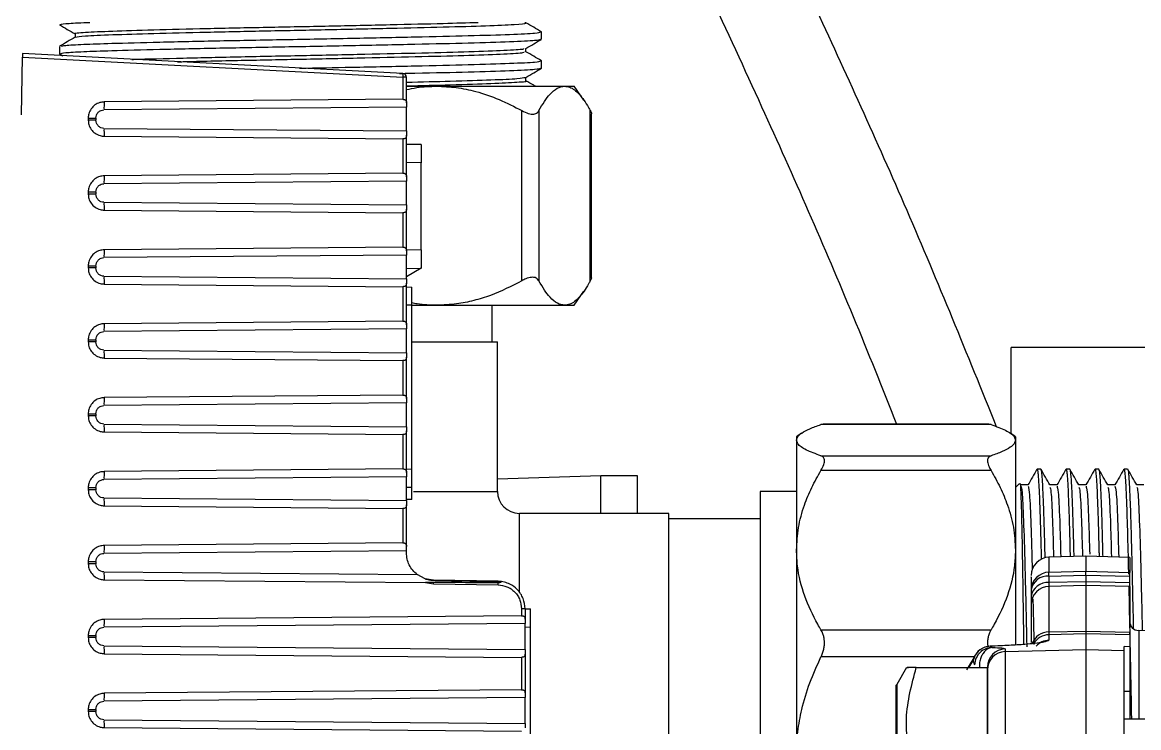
# Model space of a CAD drawing. Extents: x 75 to 2075, y 25 to 1460.
# Drawn here: x 1087.7 to 1164.2, y 730.6 to 778.9 of the extents above; entities that cross this region are included whole.
import ezdxf

# ---------------------------------------------------------------- set-up
doc = ezdxf.new("R2010")
doc.units = 0
doc.header["$LTSCALE"] = 5
doc.linetypes.add('SLD-KATı', pattern=[0])
doc.layers.get('0').update_dxf_attribs({"linetype": 'CONTINUOUS'})

msp = doc.modelspace()

# ---------------------------------------------------------------- linework, layer by layer
at = {"color": 7, "linetype": 'SLD-KATı'}
for p, q in [((1091.322, 778.096), (1091.322, 777.854)), ((1123.299, 777.725), (1123.299, 778.221)), ((1090.248, 777.229), (1090.248, 776.733)), ((1087.659, 772.534), (1087.728, 776.484)), ((1087.732, 776.734), (1087.728, 776.484)), ((1087.728, 776.484), (1113.797, 775.118)), ((1113.797, 775.368), (1087.732, 776.734)), ((1090.257, 776.722), (1090.487, 776.589)), ((1122.225, 776.856), (1122.225, 777.099)), ((1123.299, 775.74), (1123.299, 776.236)), ((1113.797, 775.118), (1113.797, 773.607)), ((1114.034, 775.118), (1113.797, 775.118)), ((1114.034, 773.362), (1114.034, 775.118)), ((1122.225, 774.871), (1122.225, 775.115)), ((1114.034, 774.504), (1116.106, 774.504)), ((1116.106, 774.504), (1124.872, 774.504)), ((1124.872, 774.504), (1125.523, 774.504)), ((1126.198, 773.54), (1125.523, 774.504)), ((1113.797, 773.607), (1093.32, 773.429)), ((1114.034, 773.07), (1093.308, 772.889)), ((1114.034, 773.362), (1114.034, 773.07)), ((1114.034, 771.438), (1114.034, 773.07)), ((1121.944, 761.178), (1121.944, 772.831)), ((1123.113, 772.831), (1123.113, 761.178)), ((1126.631, 761.178), (1126.631, 772.831)), ((1092.228, 772.327), (1092.228, 772.181)), ((1092.228, 772.327), (1092.751, 772.327)), ((1092.751, 772.181), (1092.228, 772.181)), ((1092.751, 772.327), (1092.751, 772.181)), ((1126.718, 761.388), (1126.718, 772.618)), ((1093.308, 771.619), (1114.034, 771.438)), ((1114.034, 771.438), (1114.034, 771.147)), ((1114.034, 768.299), (1114.034, 771.147)), ((1093.32, 771.08), (1113.797, 770.901)), ((1113.797, 770.901), (1113.797, 768.545)), ((1115.033, 770.515), (1114.034, 770.523)), ((1115.033, 770.515), (1115.033, 769.264)), ((1115.033, 769.264), (1114.034, 769.273)), ((1115.033, 763.29), (1115.033, 769.264)), ((1113.797, 768.545), (1093.32, 768.366)), ((1114.034, 768.299), (1114.034, 768.008)), ((1114.034, 768.008), (1093.308, 767.827)), ((1114.034, 766.375), (1114.034, 768.008)), ((1092.228, 767.264), (1092.228, 767.119)), ((1092.228, 767.264), (1092.751, 767.264)), ((1092.751, 767.119), (1092.228, 767.119)), ((1092.751, 767.264), (1092.751, 767.119)), ((1093.308, 766.556), (1114.034, 766.375)), ((1093.32, 766.017), (1113.797, 765.838)), ((1113.797, 765.838), (1113.797, 763.482)), ((1114.034, 766.375), (1114.034, 766.084)), ((1114.034, 763.237), (1114.034, 766.084)), ((1113.797, 763.482), (1093.32, 763.304)), ((1114.034, 762.945), (1093.308, 762.764)), ((1115.033, 763.29), (1114.034, 763.281)), ((1114.034, 763.237), (1114.034, 762.945)), ((1114.034, 761.313), (1114.034, 762.945)), ((1115.033, 763.29), (1115.033, 762.04)), ((1092.228, 762.202), (1092.228, 762.056)), ((1092.228, 762.202), (1092.751, 762.202)), ((1092.751, 762.056), (1092.228, 762.056)), ((1092.751, 762.202), (1092.751, 762.056)), ((1114.034, 762.031), (1115.033, 762.04)), ((1115.033, 762.04), (1114.034, 761.462)), ((1093.308, 761.494), (1114.034, 761.313)), ((1114.034, 761.313), (1114.034, 761.022)), ((1093.32, 760.955), (1113.797, 760.776)), ((1113.797, 760.776), (1113.797, 758.42)), ((1114.034, 758.174), (1114.034, 761.022)), ((1114.034, 760.766), (1114.409, 760.753)), ((1125.523, 759.504), (1126.198, 760.469)), ((1114.409, 759.504), (1114.034, 759.517)), ((1114.409, 748.278), (1114.409, 759.504)), ((1114.437, 759.504), (1116.106, 759.504)), ((1116.106, 759.504), (1124.872, 759.504)), ((1119.898, 757.004), (1119.898, 759.504)), ((1124.872, 759.504), (1125.523, 759.504)), ((1113.797, 758.42), (1093.32, 758.241)), ((1114.034, 758.174), (1114.034, 757.883)), ((1114.034, 757.883), (1093.308, 757.702)), ((1114.034, 756.25), (1114.034, 757.883)), ((1092.228, 757.139), (1092.228, 756.994)), ((1092.228, 757.139), (1092.751, 757.139)), ((1092.751, 756.994), (1092.228, 756.994)), ((1092.751, 757.139), (1092.751, 756.994)), ((1114.409, 757.004), (1120.273, 757.004)), ((1120.273, 746.754), (1120.273, 757.004)), ((1166.361, 756.604), (1155.471, 756.604)), ((1155.471, 750.71), (1155.471, 756.604)), ((1093.308, 756.431), (1114.034, 756.25)), ((1093.32, 755.892), (1113.797, 755.713)), ((1114.034, 756.25), (1114.034, 755.959)), ((1114.034, 753.112), (1114.034, 755.959)), ((1113.797, 755.713), (1113.797, 753.357)), ((1114.034, 752.82), (1093.308, 752.639)), ((1113.797, 753.357), (1093.32, 753.179)), ((1114.034, 753.112), (1114.034, 752.82)), ((1114.034, 751.188), (1114.034, 752.82)), ((1092.228, 752.077), (1092.228, 751.931)), ((1092.228, 752.077), (1092.751, 752.077)), ((1092.751, 752.077), (1092.751, 751.931)), ((1092.751, 751.931), (1092.228, 751.931)), ((1093.308, 751.369), (1114.034, 751.188)), ((1142.438, 751.336), (1142.579, 751.357)), ((1154.091, 751.336), (1142.438, 751.336)), ((1153.945, 751.368), (1142.579, 751.368)), ((1093.32, 750.83), (1113.797, 750.651)), ((1113.797, 750.651), (1113.797, 748.295)), ((1114.034, 751.188), (1114.034, 750.897)), ((1114.034, 748.049), (1114.034, 750.897)), ((1141.112, 750.747), (1140.765, 750.504)), ((1140.765, 750.504), (1140.765, 750.266)), ((1155.765, 750.504), (1155.417, 750.748)), ((1155.765, 750.504), (1155.765, 750.266)), ((1140.765, 750.266), (1140.765, 742.735)), ((1155.765, 750.266), (1155.765, 742.735)), ((1142.438, 749.195), (1154.091, 749.195)), ((1113.797, 748.295), (1093.32, 748.116)), ((1114.409, 748.278), (1114.034, 748.265)), ((1154.091, 748.191), (1142.438, 748.191)), ((1157.5, 748.28), (1157.252, 748.28)), ((1159.485, 748.28), (1159.236, 748.28)), ((1161.469, 748.28), (1161.22, 748.28)), ((1163.195, 748.264), (1163.199, 748.277)), ((1163.453, 748.28), (1163.205, 748.28)), ((1114.034, 747.758), (1093.308, 747.577)), ((1114.034, 748.049), (1114.034, 747.758)), ((1114.034, 746.125), (1114.034, 747.758)), ((1120.273, 747.607), (1127.346, 747.854)), ((1127.346, 747.854), (1129.846, 747.854)), ((1127.346, 745.254), (1127.346, 747.854)), ((1129.846, 747.854), (1129.846, 745.254)), ((1092.228, 747.014), (1092.228, 746.869)), ((1092.228, 747.014), (1092.751, 747.014)), ((1092.751, 746.869), (1092.228, 746.869)), ((1092.751, 747.014), (1092.751, 746.869)), ((1114.409, 747.029), (1114.034, 747.016)), ((1140.765, 746.754), (1138.273, 746.754)), ((1138.273, 746.754), (1138.273, 723.942)), ((1156.041, 747.297), (1155.765, 747.021)), ((1156.632, 747.206), (1156.136, 747.206)), ((1158.616, 747.206), (1158.125, 747.206)), ((1160.6, 747.206), (1160.109, 747.206)), ((1162.585, 747.206), (1162.094, 747.206)), ((1164.569, 747.206), (1164.078, 747.206)), ((1093.308, 746.306), (1114.034, 746.125)), ((1114.409, 746.204), (1114.034, 746.191)), ((1114.034, 746.125), (1114.034, 745.834)), ((1093.32, 745.767), (1113.797, 745.588)), ((1113.797, 745.588), (1113.797, 743.232)), ((1114.034, 742.987), (1114.034, 745.834)), ((1132.023, 745.254), (1121.773, 745.254)), ((1132.023, 731.754), (1132.023, 745.254)), ((1138.273, 744.879), (1132.023, 744.879)), ((1113.797, 743.232), (1093.32, 743.054)), ((1114.034, 742.695), (1093.308, 742.514)), ((1114.034, 742.553), (1114.034, 742.695)), ((1140.765, 742.735), (1140.765, 728.773)), ((1155.765, 742.735), (1155.765, 736.268)), ((1160.596, 742.317), (1158.063, 742.25)), ((1163.596, 742.238), (1160.596, 742.317)), ((1160.596, 742.317), (1160.596, 741.286)), ((1163.596, 742.238), (1163.596, 741.212)), ((1092.228, 741.952), (1092.228, 741.806)), ((1092.228, 741.952), (1092.751, 741.952)), ((1092.751, 741.806), (1092.228, 741.806)), ((1092.751, 741.952), (1092.751, 741.806)), ((1158.063, 741.224), (1160.596, 741.286)), ((1160.596, 741.286), (1163.596, 741.212)), ((1093.308, 741.244), (1114.779, 741.056)), ((1093.32, 740.705), (1115.328, 740.513)), ((1115.305, 740.778), (1114.779, 741.056)), ((1115.876, 740.678), (1115.305, 740.778)), ((1115.328, 740.513), (1115.885, 740.428)), ((1120.316, 740.601), (1115.876, 740.678)), ((1158.063, 740.953), (1160.596, 741.015)), ((1158.063, 740.953), (1158.063, 740.513)), ((1160.596, 740.574), (1158.063, 740.513)), ((1160.596, 741.015), (1160.596, 740.574)), ((1160.596, 741.015), (1163.596, 740.942)), ((1163.596, 740.502), (1160.596, 740.574)), ((1163.596, 740.502), (1163.596, 740.942)), ((1115.885, 740.428), (1120.325, 740.351)), ((1156.846, 739.996), (1156.846, 739.556)), ((1160.596, 740.312), (1158.063, 740.251)), ((1158.063, 740.251), (1158.063, 737.132)), ((1163.596, 740.239), (1160.596, 740.312)), ((1160.596, 740.312), (1160.596, 737.197)), ((1163.596, 740.239), (1163.596, 737.415)), ((1121.922, 738.241), (1093.32, 737.991)), ((1121.922, 738.726), (1121.922, 738.241)), ((1122.159, 738.726), (1121.922, 738.726)), ((1122.159, 738.726), (1122.159, 737.995)), ((1122.159, 738.726), (1122.534, 738.72)), ((1122.159, 737.704), (1093.308, 737.452)), ((1122.159, 737.995), (1122.159, 737.704)), ((1122.159, 735.93), (1122.159, 737.704)), ((1122.159, 737.476), (1122.534, 737.47)), ((1122.534, 709.14), (1122.534, 737.47)), ((1092.228, 736.889), (1092.228, 736.744)), ((1092.228, 736.889), (1092.751, 736.889)), ((1092.751, 736.744), (1092.228, 736.744)), ((1092.751, 736.889), (1092.751, 736.744)), ((1142.438, 737.28), (1154.091, 737.28)), ((1158.063, 737.132), (1160.596, 737.197)), ((1158.063, 737.132), (1158.063, 736.941)), ((1160.596, 737.006), (1158.063, 736.941)), ((1158.063, 736.941), (1158.063, 736.562)), ((1160.596, 737.197), (1163.596, 737.12)), ((1160.596, 737.006), (1160.596, 735.927)), ((1163.596, 736.928), (1160.596, 737.006)), ((1163.596, 736.928), (1163.596, 736.115)), ((1166.085, 737.203), (1164.21, 737.235)), ((1093.308, 736.181), (1122.159, 735.93)), ((1122.159, 735.93), (1122.159, 735.638)), ((1154.048, 736.154), (1154.18, 736.073)), ((1155.063, 735.97), (1155.063, 735.783)), ((1155.063, 735.783), (1160.596, 735.927)), ((1160.596, 735.927), (1160.596, 727.647)), ((1160.596, 735.927), (1163.221, 735.859)), ((1163.596, 736.115), (1163.221, 736.126)), ((1163.221, 735.859), (1163.221, 736.126)), ((1163.596, 736.115), (1163.596, 733.078)), ((1093.32, 735.642), (1121.922, 735.393)), ((1121.922, 735.393), (1121.922, 733.178)), ((1122.159, 735.638), (1122.159, 732.933)), ((1152.919, 735.362), (1152.408, 734.537)), ((1155.063, 735.783), (1155.063, 727.64)), ((1163.221, 727.644), (1163.221, 735.859)), ((1148.295, 734.694), (1147.63, 733.541)), ((1148.965, 734.694), (1153.846, 734.694)), ((1152.866, 735.146), (1152.965, 734.883)), ((1153.846, 727.194), (1153.846, 734.694)), ((1121.922, 733.178), (1093.32, 732.929)), ((1122.159, 732.933), (1122.159, 732.641)), ((1147.63, 733.541), (1147.596, 733.483)), ((1147.596, 733.416), (1147.596, 733.483)), ((1147.596, 727.194), (1147.596, 733.416)), ((1163.221, 733.07), (1163.596, 733.078)), ((1163.596, 733.078), (1163.596, 731.151)), ((1122.159, 732.641), (1093.308, 732.389)), ((1122.159, 730.867), (1122.159, 732.641)), ((1092.228, 731.827), (1092.228, 731.681)), ((1092.228, 731.827), (1092.751, 731.827)), ((1092.751, 731.681), (1092.228, 731.681)), ((1092.751, 731.827), (1092.751, 731.681)), ((1132.023, 723.724), (1132.023, 731.754)), ((1093.308, 731.119), (1122.159, 730.867)), ((1093.32, 730.58), (1121.922, 730.33)), ((1122.159, 730.867), (1122.159, 730.576)), ((1167.693, 731.151), (1163.221, 731.151))]:
    msp.add_line(p, q, dxfattribs=at)
at = {"color": 8, "linetype": 'SLD-KATı'}
for p, q in [((1114.509, 746.754), (1120.273, 746.754)), ((1121.773, 739.885), (1121.773, 745.254)), ((1158.063, 742.25), (1158.063, 741.224)), ((1164.21, 737.235), (1164.21, 731.151)), ((1152.941, 735.418), (1142.438, 735.418)), ((1152.572, 734.694), (1152.866, 735.146)), ((1147.63, 733.541), (1147.63, 727.194))]:
    msp.add_line(p, q, dxfattribs=at)
at = {"color": 7, "linetype": 'SLD-KATı'}
for centre, radius, start, end in [((1112.6, 775.243), 1.203, 354.04331, 5.95669), ((1113.784, 775.118), 0.25, 0, 87), ((1100.371, 773.009), 7.063, 176.59233, 180.96835), ((1100.371, 771.499), 7.063, 179.03165, 183.40767), ((1100.371, 767.946), 7.063, 176.59233, 180.96835), ((1100.371, 766.437), 7.063, 179.03165, 183.40767), ((1100.371, 762.884), 7.063, 176.59233, 180.96835), ((1100.371, 761.374), 7.063, 179.03165, 183.40767), ((1100.371, 757.821), 7.063, 176.59233, 180.96835), ((1100.371, 756.312), 7.063, 179.03165, 183.40767), ((1100.371, 752.759), 7.063, 176.59233, 180.96835), ((1100.371, 751.249), 7.063, 179.03165, 183.40767), ((1100.371, 747.696), 7.063, 176.59233, 180.96835), ((1121.773, 746.754), 1.5, 180, 270), ((1100.371, 746.187), 7.063, 179.03165, 183.40767), ((1100.371, 742.634), 7.063, 176.59233, 180.96835), ((1158.096, 741.001), 1.25, 91.5, 180), ((1100.371, 741.124), 7.063, 179.03165, 183.40767), ((1115.866, 740.669), 0.0133, 357.41269, 41.92502), ((1111.389, 740.508), 4.496, 358.98766, 0.12564), ((1120.259, 740.574), 0.0631, 356.19436, 24.93562), ((1158.084, 739.986), 1.238, 90.97864, 179.50495), ((1157.959, 739.834), 1.125, 84.67495, 171.6857), ((1157.959, 739.393), 1.125, 84.67495, 171.6857), ((1116.397, 740.426), 3.929, 358.91014, 1.11856), ((1158.08, 739.016), 1.234, 90.79411, 179.32545), ((1100.371, 737.571), 7.063, 176.59233, 180.96835), ((1164.221, 737.86), 0.625, 180, 269), ((1100.371, 736.062), 7.063, 179.03165, 183.40767), ((1154.081, 734.906), 1.25, 91.70266, 161.72862), ((1155.095, 734.721), 1.249, 91.45939, 179.96206), ((1155.095, 734.534), 1.249, 91.45939, 179.96206), ((1100.371, 732.509), 7.063, 176.59233, 180.96835), ((1147.846, 733.416), 0.25, 150, 180), ((1100.371, 730.999), 7.063, 179.03165, 183.40767)]:
    msp.add_arc(centre, radius, start, end, dxfattribs=at)
at = {"color": 8, "linetype": 'SLD-KATı'}
for centre, radius, start, end in [((1158.067, 735.89), 1.241, 90.15603, 160.12073), ((1158.096, 735.691), 1.25, 91.48065, 150.02274), ((1158.096, 735.311), 1.251, 91.48726, 137.3669)]:
    msp.add_arc(centre, radius, start, end, dxfattribs=at)
at = {"color": 7, "linetype": 'SLD-KATı'}
for points, knots in [([(1134.767, 780.926), (1135.975, 778.318), (1139.381, 770.969), (1143.719, 761.125), (1146.642, 753.826), (1147.626, 751.368)], [0, 0, 0, 0, 0.267237, 0.753172, 1, 1, 1, 1]), ([(1154.472, 751.185), (1152.467, 756.136), (1148.525, 765.871), (1144.123, 775.431), (1141.96, 780.129)], [0, 0, 0, 0, 0.5085988, 1, 1, 1, 1]), ([(1090.288, 778.707), (1090.338, 778.735), (1090.431, 778.786), (1091.479, 778.845), (1092.189, 778.874), (1092.326, 778.879)], [0, 0, 0, 0, 0.490349, 0.901711, 1, 1, 1, 1]), ([(1091.374, 778.097), (1091.357, 778.099), (1091.166, 778.131), (1091.93, 778.196), (1093.714, 778.285), (1096.619, 778.368), (1100.271, 778.46), (1104.436, 778.547), (1108.783, 778.632), (1112.953, 778.724), (1116.466, 778.804), (1118.179, 778.856), (1118.944, 778.879)], [0, 0, 0, 0, 0.011191, 0.124408, 0.23717, 0.348078, 0.461538, 0.573761, 0.685065, 0.798627, 0.910195, 1, 1, 1, 1]), ([(1091.344, 777.859), (1091.498, 777.888), (1091.811, 777.948), (1093.749, 778.037), (1096.61, 778.12), (1100.274, 778.212), (1104.437, 778.299), (1108.78, 778.384), (1112.964, 778.476), (1116.672, 778.562), (1119.634, 778.648), (1121.556, 778.74), (1122.289, 778.805), (1122.183, 778.843), (1122.157, 778.852)], [0, 0, 0, 0, 0.087298, 0.176223, 0.263686, 0.35316, 0.441661, 0.529435, 0.618991, 0.706974, 0.795245, 0.884771, 0.972352, 1, 1, 1, 1]), ([(1123.29, 778.231), (1123.111, 778.334), (1122.753, 778.541), (1122.395, 778.748), (1122.216, 778.852)], [0, 0, 0, 0, 0.500007, 1, 1, 1, 1]), ([(1090.257, 778.707), (1090.436, 778.603), (1090.794, 778.396), (1091.152, 778.189), (1091.331, 778.086)], [0, 0, 0, 0, 0.500007, 1, 1, 1, 1]), ([(1090.387, 777.239), (1090.433, 777.26), (1090.529, 777.304), (1091.812, 777.374), (1093.901, 777.448), (1097.037, 777.528), (1101.147, 777.62), (1105.697, 777.704), (1110.33, 777.792), (1114.682, 777.884), (1118.438, 777.967), (1121.267, 778.057), (1123.022, 778.143), (1123.167, 778.196), (1123.234, 778.221)], [0, 0, 0, 0, 0.064073, 0.135503, 0.205579, 0.294647, 0.385151, 0.473761, 0.563335, 0.653726, 0.742074, 0.832048, 0.922216, 1, 1, 1, 1]), ([(1091.331, 777.859), (1091.152, 777.756), (1090.794, 777.549), (1090.436, 777.342), (1090.256, 777.239)], [0, 0, 0, 0, 0.499993, 1, 1, 1, 1]), ([(1090.337, 776.733), (1090.385, 776.757), (1090.479, 776.805), (1091.807, 776.878), (1093.902, 776.951), (1097.037, 777.032), (1101.147, 777.124), (1105.697, 777.208), (1110.33, 777.296), (1114.682, 777.388), (1118.438, 777.471), (1121.267, 777.561), (1123.022, 777.647), (1123.167, 777.7), (1123.234, 777.725)], [0, 0, 0, 0, 0.07393, 0.144608, 0.213945, 0.302076, 0.391626, 0.479303, 0.567933, 0.657373, 0.744791, 0.833817, 0.923035, 1, 1, 1, 1]), ([(1122.216, 777.094), (1122.395, 777.197), (1122.753, 777.404), (1123.111, 777.611), (1123.29, 777.714)], [0, 0, 0, 0, 0.499993, 1, 1, 1, 1]), ([(1095.223, 776.341), (1095.287, 776.343), (1096.159, 776.374), (1098.708, 776.436), (1102.616, 776.528), (1106.945, 776.61), (1111.234, 776.701), (1115.18, 776.791), (1118.498, 776.874), (1120.85, 776.965), (1122.094, 777.038), (1122.076, 777.081), (1122.07, 777.094)], [0, 0, 0, 0, 0.0092372, 0.1263623, 0.2441369, 0.3593035, 0.4768782, 0.5942877, 0.7095071, 0.8273887, 0.9442916, 1, 1, 1, 1]), ([(1098.339, 776.178), (1098.472, 776.181), (1099.71, 776.215), (1102.677, 776.28), (1106.928, 776.362), (1111.238, 776.453), (1115.18, 776.543), (1118.496, 776.626), (1120.858, 776.717), (1122.132, 776.794), (1122.098, 776.84), (1122.086, 776.857)], [0, 0, 0, 0, 0.015784, 0.146292, 0.27391, 0.404196, 0.534299, 0.661976, 0.792602, 0.922144, 1, 1, 1, 1]), ([(1123.29, 776.246), (1123.111, 776.35), (1122.753, 776.557), (1122.395, 776.764), (1122.216, 776.867)], [0, 0, 0, 0, 0.500007, 1, 1, 1, 1]), ([(1106.702, 775.739), (1107.901, 775.762), (1110.651, 775.814), (1114.682, 775.899), (1118.438, 775.982), (1121.267, 776.072), (1123.022, 776.159), (1123.167, 776.212), (1123.234, 776.236)], [0, 0, 0, 0, 0.137899, 0.316357, 0.490782, 0.668416, 0.846433, 1, 1, 1, 1]), ([(1113.552, 775.38), (1113.909, 775.388), (1115.697, 775.425), (1118.414, 775.486), (1121.274, 775.576), (1123.02, 775.663), (1123.166, 775.716), (1123.234, 775.74)], [0, 0, 0, 0, 0.059946, 0.299791, 0.544049, 0.788835, 1, 1, 1, 1]), ([(1122.216, 775.109), (1122.395, 775.213), (1122.753, 775.42), (1123.111, 775.627), (1123.29, 775.73)], [0, 0, 0, 0, 0.499993, 1, 1, 1, 1]), ([(1114.034, 774.781), (1115.077, 774.805), (1117.359, 774.858), (1119.97, 774.942), (1121.801, 775.03), (1122.052, 775.084), (1122.17, 775.11)], [0, 0, 0, 0, 0.224591, 0.491317, 0.760225, 1, 1, 1, 1]), ([(1114.034, 774.533), (1115.074, 774.557), (1117.351, 774.61), (1120.012, 774.694), (1121.701, 774.786), (1122.407, 774.84), (1122.214, 774.871), (1122.209, 774.871)], [0, 0, 0, 0, 0.2179951, 0.476887, 0.7378975, 0.9930166, 1, 1, 1, 1]), ([(1114.034, 774.271), (1114.269, 774.323), (1114.953, 774.472), (1115.649, 774.491), (1116.106, 774.504)], [0, 0, 0, 0, 0.344837, 1, 1, 1, 1]), ([(1116.106, 774.504), (1116.553, 774.487), (1117.452, 774.451), (1118.889, 774.146), (1120.404, 773.632), (1121.428, 773.099), (1121.944, 772.831)], [0, 0, 0, 0, 0.220853, 0.444668, 0.720511, 1, 1, 1, 1]), ([(1122.871, 774.504), (1122.832, 774.527), (1122.616, 774.651), (1122.401, 774.776), (1122.225, 774.877)], [0, 0, 0, 0, 0.182881, 1, 1, 1, 1]), ([(1123.113, 772.831), (1123.236, 773.047), (1123.485, 773.483), (1123.903, 774.015), (1124.366, 774.421), (1124.702, 774.476), (1124.872, 774.504)], [0, 0, 0, 0, 0.223518, 0.448621, 0.721723, 1, 1, 1, 1]), ([(1124.872, 774.504), (1124.988, 774.49), (1125.325, 774.451), (1125.882, 774.009), (1126.345, 773.349), (1126.59, 772.904), (1126.631, 772.831)], [0, 0, 0, 0, 0.1911271, 0.5537053, 0.9267357, 1, 1, 1, 1]), ([(1093.32, 773.429), (1093.216, 773.419), (1092.991, 773.397), (1092.675, 773.231), (1092.412, 772.965), (1092.254, 772.645), (1092.236, 772.422), (1092.228, 772.327)], [0, 0, 0, 0, 0.182533, 0.392918, 0.610082, 0.833201, 1, 1, 1, 1]), ([(1113.797, 773.607), (1113.821, 773.606), (1113.87, 773.604), (1113.933, 773.585), (1113.983, 773.551), (1114.021, 773.494), (1114.033, 773.427), (1114.033, 773.376), (1114.034, 773.362)], [0, 0, 0, 0, 0.15387, 0.307658, 0.46359, 0.632453, 0.894813, 1, 1, 1, 1]), ([(1092.751, 772.327), (1092.758, 772.397), (1092.77, 772.506), (1092.839, 772.637), (1092.912, 772.726), (1093, 772.799), (1093.13, 772.869), (1093.238, 772.881), (1093.308, 772.889)], [0, 0, 0, 0, 0.239412, 0.371079, 0.49978, 0.631515, 0.760283, 1, 1, 1, 1]), ([(1121.944, 772.831), (1122.092, 772.757), (1122.389, 772.61), (1122.765, 772.571), (1123, 772.664), (1123.08, 772.783), (1123.113, 772.831)], [0, 0, 0, 0, 0.2806938, 0.5628322, 0.8257499, 1, 1, 1, 1]), ([(1126.631, 772.831), (1126.651, 772.792), (1126.681, 772.733), (1126.705, 772.675), (1126.716, 772.64), (1126.717, 772.625), (1126.717, 772.618)], [0, 0, 0, 0, 0.4055, 0.612432, 0.820753, 1, 1, 1, 1]), ([(1092.228, 772.181), (1092.238, 772.077), (1092.257, 771.852), (1092.42, 771.535), (1092.684, 771.269), (1093.002, 771.108), (1093.224, 771.088), (1093.32, 771.08)], [0, 0, 0, 0, 0.182545, 0.392359, 0.609386, 0.832501, 1, 1, 1, 1]), ([(1093.308, 771.619), (1093.238, 771.627), (1093.129, 771.639), (1092.999, 771.71), (1092.91, 771.783), (1092.839, 771.872), (1092.77, 772.003), (1092.758, 772.111), (1092.751, 772.181)], [0, 0, 0, 0, 0.239717, 0.371487, 0.500223, 0.631922, 0.760588, 1, 1, 1, 1]), ([(1114.034, 771.147), (1114.032, 771.11), (1114.03, 771.046), (1114, 770.975), (1113.949, 770.93), (1113.88, 770.905), (1113.824, 770.902), (1113.797, 770.901)], [0, 0, 0, 0, 0.265359, 0.47436, 0.649626, 0.825636, 1, 1, 1, 1]), ([(1093.32, 768.366), (1093.216, 768.356), (1092.991, 768.335), (1092.675, 768.169), (1092.412, 767.902), (1092.254, 767.583), (1092.236, 767.36), (1092.228, 767.264)], [0, 0, 0, 0, 0.182533, 0.392918, 0.610082, 0.833201, 1, 1, 1, 1]), ([(1113.797, 768.545), (1113.821, 768.544), (1113.87, 768.542), (1113.933, 768.522), (1113.983, 768.489), (1114.021, 768.431), (1114.033, 768.365), (1114.033, 768.314), (1114.034, 768.299)], [0, 0, 0, 0, 0.15387, 0.307658, 0.46359, 0.632453, 0.894813, 1, 1, 1, 1]), ([(1092.751, 767.264), (1092.758, 767.335), (1092.77, 767.444), (1092.839, 767.574), (1092.912, 767.664), (1093, 767.736), (1093.13, 767.806), (1093.238, 767.819), (1093.308, 767.827)], [0, 0, 0, 0, 0.239412, 0.371079, 0.49978, 0.631515, 0.760283, 1, 1, 1, 1]), ([(1092.228, 767.119), (1092.238, 767.014), (1092.257, 766.79), (1092.42, 766.472), (1092.684, 766.207), (1093.002, 766.045), (1093.224, 766.026), (1093.32, 766.017)], [0, 0, 0, 0, 0.182545, 0.392359, 0.609386, 0.832501, 1, 1, 1, 1]), ([(1093.308, 766.556), (1093.238, 766.564), (1093.129, 766.577), (1092.999, 766.648), (1092.91, 766.721), (1092.839, 766.81), (1092.77, 766.94), (1092.758, 767.048), (1092.751, 767.119)], [0, 0, 0, 0, 0.239717, 0.371487, 0.500223, 0.631922, 0.760588, 1, 1, 1, 1]), ([(1114.034, 766.084), (1114.032, 766.048), (1114.03, 765.983), (1114, 765.912), (1113.949, 765.868), (1113.88, 765.842), (1113.824, 765.84), (1113.797, 765.838)], [0, 0, 0, 0, 0.2653585, 0.4743597, 0.6496257, 0.825636, 1, 1, 1, 1]), ([(1113.797, 763.482), (1113.821, 763.481), (1113.87, 763.479), (1113.933, 763.46), (1113.983, 763.426), (1114.021, 763.369), (1114.033, 763.302), (1114.033, 763.251), (1114.034, 763.237)], [0, 0, 0, 0, 0.15387, 0.307658, 0.46359, 0.632453, 0.894813, 1, 1, 1, 1]), ([(1093.32, 763.304), (1093.216, 763.294), (1092.991, 763.272), (1092.675, 763.106), (1092.412, 762.84), (1092.254, 762.52), (1092.236, 762.297), (1092.228, 762.202)], [0, 0, 0, 0, 0.182533, 0.392918, 0.610082, 0.833201, 1, 1, 1, 1]), ([(1092.751, 762.202), (1092.758, 762.272), (1092.77, 762.381), (1092.839, 762.512), (1092.912, 762.601), (1093, 762.674), (1093.13, 762.744), (1093.238, 762.756), (1093.308, 762.764)], [0, 0, 0, 0, 0.2394121, 0.371079, 0.4997799, 0.6315153, 0.7602832, 1, 1, 1, 1]), ([(1092.228, 762.056), (1092.238, 761.952), (1092.257, 761.727), (1092.42, 761.41), (1092.684, 761.144), (1093.002, 760.983), (1093.224, 760.963), (1093.32, 760.955)], [0, 0, 0, 0, 0.182545, 0.392359, 0.609386, 0.832501, 1, 1, 1, 1]), ([(1093.308, 761.494), (1093.238, 761.502), (1093.129, 761.514), (1092.999, 761.585), (1092.91, 761.658), (1092.839, 761.747), (1092.77, 761.878), (1092.758, 761.986), (1092.751, 762.056)], [0, 0, 0, 0, 0.239717, 0.371487, 0.500223, 0.631922, 0.760588, 1, 1, 1, 1]), ([(1121.944, 761.178), (1121.235, 760.817), (1120.165, 760.272), (1118.648, 759.81), (1117.416, 759.556), (1116.561, 759.522), (1116.106, 759.504)], [0, 0, 0, 0, 0.382246, 0.577663, 0.77475, 1, 1, 1, 1]), ([(1123.113, 761.178), (1123.056, 761.251), (1122.944, 761.398), (1122.62, 761.438), (1122.266, 761.344), (1122.036, 761.225), (1121.944, 761.178)], [0, 0, 0, 0, 0.280694, 0.562832, 0.82575, 1, 1, 1, 1]), ([(1124.872, 759.504), (1124.705, 759.531), (1124.369, 759.585), (1123.907, 759.989), (1123.486, 760.524), (1123.237, 760.959), (1123.113, 761.178)], [0, 0, 0, 0, 0.272941, 0.55138, 0.774807, 1, 1, 1, 1]), ([(1126.631, 761.178), (1126.59, 761.105), (1126.35, 760.669), (1125.888, 760.006), (1125.331, 759.558), (1124.988, 759.518), (1124.872, 759.504)], [0, 0, 0, 0, 0.073265, 0.436543, 0.808871, 1, 1, 1, 1]), ([(1126.715, 761.388), (1126.716, 761.385), (1126.72, 761.372), (1126.701, 761.322), (1126.67, 761.252), (1126.644, 761.203), (1126.631, 761.178)], [0, 0, 0, 0, 0.101492, 0.491307, 0.744566, 1, 1, 1, 1]), ([(1114.034, 761.022), (1114.032, 760.985), (1114.03, 760.921), (1114, 760.85), (1113.949, 760.805), (1113.88, 760.78), (1113.824, 760.777), (1113.797, 760.776)], [0, 0, 0, 0, 0.265359, 0.47436, 0.649626, 0.825636, 1, 1, 1, 1]), ([(1114.409, 759.504), (1114.409, 759.668), (1114.409, 759.995), (1114.41, 760.408), (1114.409, 760.697), (1114.409, 760.734), (1114.409, 760.753)], [0, 0, 0, 0, 0.250039, 0.5, 0.749961, 1, 1, 1, 1]), ([(1116.106, 759.504), (1115.658, 759.511), (1115.088, 759.52), (1114.529, 759.641), (1114.409, 759.667)], [0, 0, 0, 0, 0.785636, 1, 1, 1, 1]), ([(1093.32, 758.241), (1093.216, 758.231), (1092.991, 758.21), (1092.675, 758.044), (1092.412, 757.777), (1092.254, 757.458), (1092.236, 757.235), (1092.228, 757.139)], [0, 0, 0, 0, 0.182533, 0.392918, 0.610082, 0.833201, 1, 1, 1, 1]), ([(1113.797, 758.42), (1113.821, 758.419), (1113.87, 758.417), (1113.933, 758.397), (1113.983, 758.364), (1114.021, 758.306), (1114.033, 758.24), (1114.033, 758.189), (1114.034, 758.174)], [0, 0, 0, 0, 0.15387, 0.307658, 0.46359, 0.632453, 0.894813, 1, 1, 1, 1]), ([(1092.751, 757.139), (1092.758, 757.21), (1092.77, 757.319), (1092.839, 757.449), (1092.912, 757.539), (1093, 757.611), (1093.13, 757.681), (1093.238, 757.694), (1093.308, 757.702)], [0, 0, 0, 0, 0.239412, 0.371079, 0.49978, 0.631515, 0.760283, 1, 1, 1, 1]), ([(1092.228, 756.994), (1092.238, 756.889), (1092.257, 756.665), (1092.42, 756.347), (1092.684, 756.082), (1093.002, 755.92), (1093.224, 755.901), (1093.32, 755.892)], [0, 0, 0, 0, 0.182545, 0.392359, 0.609386, 0.832501, 1, 1, 1, 1]), ([(1093.308, 756.431), (1093.238, 756.439), (1093.129, 756.452), (1092.999, 756.523), (1092.91, 756.596), (1092.839, 756.685), (1092.77, 756.815), (1092.758, 756.923), (1092.751, 756.994)], [0, 0, 0, 0, 0.2397168, 0.371487, 0.5002227, 0.6319215, 0.7605879, 1, 1, 1, 1]), ([(1114.034, 755.959), (1114.032, 755.923), (1114.03, 755.858), (1114, 755.787), (1113.949, 755.743), (1113.88, 755.717), (1113.824, 755.715), (1113.797, 755.713)], [0, 0, 0, 0, 0.265359, 0.47436, 0.649626, 0.825636, 1, 1, 1, 1]), ([(1093.32, 753.179), (1093.216, 753.169), (1092.991, 753.147), (1092.675, 752.981), (1092.412, 752.715), (1092.254, 752.395), (1092.236, 752.172), (1092.228, 752.077)], [0, 0, 0, 0, 0.182533, 0.392918, 0.610082, 0.833201, 1, 1, 1, 1]), ([(1113.797, 753.357), (1113.821, 753.356), (1113.87, 753.354), (1113.933, 753.335), (1113.983, 753.301), (1114.021, 753.244), (1114.033, 753.177), (1114.033, 753.126), (1114.034, 753.112)], [0, 0, 0, 0, 0.15387, 0.307658, 0.46359, 0.632453, 0.894813, 1, 1, 1, 1]), ([(1092.751, 752.077), (1092.758, 752.147), (1092.77, 752.256), (1092.839, 752.387), (1092.912, 752.476), (1093, 752.549), (1093.13, 752.619), (1093.238, 752.631), (1093.308, 752.639)], [0, 0, 0, 0, 0.239412, 0.371079, 0.49978, 0.631515, 0.760283, 1, 1, 1, 1]), ([(1092.228, 751.931), (1092.238, 751.827), (1092.257, 751.602), (1092.42, 751.285), (1092.684, 751.019), (1093.002, 750.858), (1093.224, 750.838), (1093.32, 750.83)], [0, 0, 0, 0, 0.182545, 0.392359, 0.609386, 0.832501, 1, 1, 1, 1]), ([(1093.308, 751.369), (1093.238, 751.377), (1093.129, 751.389), (1092.999, 751.46), (1092.91, 751.533), (1092.839, 751.622), (1092.77, 751.753), (1092.758, 751.861), (1092.751, 751.931)], [0, 0, 0, 0, 0.239717, 0.371487, 0.500223, 0.631922, 0.760588, 1, 1, 1, 1]), ([(1140.765, 750.266), (1140.782, 750.347), (1140.818, 750.512), (1141.123, 750.776), (1141.637, 751.054), (1142.17, 751.241), (1142.438, 751.336)], [0, 0, 0, 0, 0.220853, 0.444668, 0.720511, 1, 1, 1, 1]), ([(1153.945, 751.361), (1153.949, 751.363), (1153.974, 751.376), (1154.038, 751.354), (1154.091, 751.336)], [0, 0, 0, 0, 0.169297, 1, 1, 1, 1]), ([(1154.091, 751.336), (1154.452, 751.206), (1154.997, 751.01), (1155.458, 750.732), (1155.713, 750.506), (1155.747, 750.349), (1155.765, 750.266)], [0, 0, 0, 0, 0.382246, 0.577663, 0.77475, 1, 1, 1, 1]), ([(1114.034, 750.897), (1114.032, 750.86), (1114.03, 750.796), (1114, 750.725), (1113.949, 750.68), (1113.88, 750.655), (1113.824, 750.652), (1113.797, 750.651)], [0, 0, 0, 0, 0.265359, 0.47436, 0.649626, 0.825636, 1, 1, 1, 1]), ([(1142.438, 749.195), (1142.078, 749.325), (1141.533, 749.521), (1141.071, 749.8), (1140.817, 750.025), (1140.783, 750.182), (1140.765, 750.266)], [0, 0, 0, 0, 0.382246, 0.577663, 0.77475, 1, 1, 1, 1]), ([(1155.765, 750.266), (1155.747, 750.184), (1155.712, 750.019), (1155.407, 749.755), (1154.892, 749.478), (1154.359, 749.29), (1154.091, 749.195)], [0, 0, 0, 0, 0.220853, 0.444668, 0.720511, 1, 1, 1, 1]), ([(1142.438, 748.191), (1142.512, 748.329), (1142.658, 748.604), (1142.698, 748.932), (1142.605, 749.121), (1142.486, 749.174), (1142.438, 749.195)], [0, 0, 0, 0, 0.280694, 0.562832, 0.82575, 1, 1, 1, 1]), ([(1154.091, 749.195), (1154.018, 749.157), (1153.871, 749.08), (1153.831, 748.807), (1153.924, 748.491), (1154.044, 748.277), (1154.091, 748.191)], [0, 0, 0, 0, 0.2806938, 0.5628322, 0.8257499, 1, 1, 1, 1]), ([(1113.797, 748.295), (1113.821, 748.294), (1113.87, 748.292), (1113.933, 748.272), (1113.983, 748.239), (1114.021, 748.181), (1114.033, 748.115), (1114.033, 748.064), (1114.034, 748.049)], [0, 0, 0, 0, 0.15387, 0.307658, 0.46359, 0.632453, 0.894813, 1, 1, 1, 1]), ([(1114.409, 747.029), (1114.409, 747.048), (1114.409, 747.086), (1114.41, 747.374), (1114.409, 747.787), (1114.409, 748.115), (1114.409, 748.278)], [0, 0, 0, 0, 0.250039, 0.5, 0.749961, 1, 1, 1, 1]), ([(1140.765, 742.735), (1140.792, 743.252), (1140.846, 744.294), (1141.249, 745.728), (1141.785, 747.033), (1142.22, 747.804), (1142.438, 748.191)], [0, 0, 0, 0, 0.272941, 0.55138, 0.774807, 1, 1, 1, 1]), ([(1154.091, 748.191), (1154.308, 747.807), (1154.743, 747.036), (1155.275, 745.741), (1155.682, 744.304), (1155.737, 743.262), (1155.765, 742.735)], [0, 0, 0, 0, 0.223518, 0.448621, 0.721723, 1, 1, 1, 1]), ([(1157.242, 748.272), (1157.139, 748.093), (1156.932, 747.734), (1156.725, 747.376), (1156.622, 747.197)], [0, 0, 0, 0, 0.500007, 1, 1, 1, 1]), ([(1157.252, 748.26), (1157.262, 748.253), (1157.283, 748.237), (1157.31, 748), (1157.338, 747.674), (1157.368, 747.204), (1157.403, 746.463), (1157.437, 745.569), (1157.463, 744.768), (1157.483, 744.073), (1157.5, 743.424), (1157.517, 742.77), (1157.528, 742.317), (1157.533, 742.107)], [0, 0, 0, 0, 0.112004, 0.230262, 0.294223, 0.399426, 0.542285, 0.662238, 0.753195, 0.817063, 0.880931, 0.944799, 1, 1, 1, 1]), ([(1158.13, 747.197), (1158.027, 747.376), (1157.82, 747.734), (1157.613, 748.093), (1157.509, 748.272)], [0, 0, 0, 0, 0.499993, 1, 1, 1, 1]), ([(1157.51, 748.265), (1157.513, 748.262), (1157.521, 748.251), (1157.538, 748.164), (1157.559, 747.991), (1157.584, 747.696), (1157.628, 747.014), (1157.674, 745.94), (1157.715, 744.61), (1157.737, 743.872), (1157.756, 743.106), (1157.77, 742.579), (1157.777, 742.272), (1157.778, 742.254)], [0, 0, 0, 0, 0.0324836, 0.099602, 0.1947257, 0.273755, 0.3737485, 0.677787, 0.7650868, 0.8452361, 0.9182339, 0.9952232, 1, 1, 1, 1]), ([(1159.227, 748.272), (1159.123, 748.093), (1158.916, 747.734), (1158.709, 747.376), (1158.606, 747.197)], [0, 0, 0, 0, 0.500007, 1, 1, 1, 1]), ([(1159.236, 748.276), (1159.237, 748.278), (1159.243, 748.285), (1159.253, 748.258), (1159.271, 748.187), (1159.293, 748.018), (1159.327, 747.622), (1159.362, 747.021), (1159.394, 746.298), (1159.419, 745.64), (1159.441, 744.996), (1159.46, 744.328), (1159.477, 743.696), (1159.495, 743.019), (1159.507, 742.554), (1159.513, 742.295), (1159.513, 742.288)], [0, 0, 0, 0, 0.009879, 0.065032, 0.112338, 0.207145, 0.312499, 0.473196, 0.571672, 0.648742, 0.738621, 0.803525, 0.868429, 0.933333, 0.998238, 1, 1, 1, 1]), ([(1160.114, 747.197), (1160.011, 747.376), (1159.804, 747.734), (1159.597, 748.093), (1159.494, 748.272)], [0, 0, 0, 0, 0.499993, 1, 1, 1, 1]), ([(1159.494, 748.27), (1159.494, 748.27), (1159.501, 748.268), (1159.515, 748.203), (1159.537, 748.057), (1159.562, 747.788), (1159.595, 747.307), (1159.627, 746.665), (1159.65, 746.069), (1159.658, 745.883), (1159.66, 745.814), (1159.674, 745.425), (1159.699, 744.67), (1159.727, 743.669), (1159.746, 742.891), (1159.755, 742.524), (1159.76, 742.316), (1159.761, 742.295)], [0, 0, 0, 0, 0.005018, 0.072366, 0.171122, 0.249357, 0.346817, 0.539277, 0.59486, 0.607353, 0.616827, 0.623283, 0.76479, 0.894517, 0.942898, 0.994257, 1, 1, 1, 1]), ([(1161.211, 748.272), (1161.108, 748.093), (1160.901, 747.734), (1160.694, 747.376), (1160.59, 747.197)], [0, 0, 0, 0, 0.500007, 1, 1, 1, 1]), ([(1161.22, 748.276), (1161.221, 748.277), (1161.229, 748.293), (1161.246, 748.233), (1161.272, 748.076), (1161.305, 747.721), (1161.343, 747.092), (1161.38, 746.264), (1161.405, 745.582), (1161.423, 745.056), (1161.437, 744.576), (1161.455, 743.96), (1161.472, 743.3), (1161.486, 742.751), (1161.495, 742.397), (1161.497, 742.293)], [0, 0, 0, 0, 0.007136, 0.093859, 0.180582, 0.291608, 0.446655, 0.588598, 0.679977, 0.712784, 0.777835, 0.842886, 0.907937, 0.972988, 1, 1, 1, 1]), ([(1162.099, 747.197), (1161.995, 747.376), (1161.788, 747.734), (1161.582, 748.093), (1161.478, 748.272)], [0, 0, 0, 0, 0.499993, 1, 1, 1, 1]), ([(1161.478, 748.266), (1161.482, 748.259), (1161.495, 748.237), (1161.523, 748.058), (1161.565, 747.567), (1161.613, 746.653), (1161.655, 745.546), (1161.687, 744.538), (1161.715, 743.528), (1161.734, 742.759), (1161.745, 742.287)], [0, 0, 0, 0, 0.045076, 0.148789, 0.319921, 0.514079, 0.670648, 0.789586, 0.870864, 1, 1, 1, 1]), ([(1163.196, 748.272), (1163.092, 748.093), (1162.885, 747.734), (1162.678, 747.376), (1162.575, 747.197)], [0, 0, 0, 0, 0.500007, 1, 1, 1, 1]), ([(1163.205, 748.271), (1163.211, 748.269), (1163.224, 748.264), (1163.249, 748.129), (1163.282, 747.818), (1163.322, 747.201), (1163.362, 746.339), (1163.396, 745.413), (1163.429, 744.349), (1163.46, 743.18), (1163.489, 741.989), (1163.504, 741.359), (1163.51, 741.08)], [0, 0, 0, 0, 0.060817, 0.139229, 0.242958, 0.379662, 0.525448, 0.620761, 0.707349, 0.856506, 0.936417, 1, 1, 1, 1]), ([(1164.083, 747.197), (1163.98, 747.376), (1163.773, 747.734), (1163.566, 748.093), (1163.462, 748.272)], [0, 0, 0, 0, 0.499993, 1, 1, 1, 1]), ([(1163.463, 748.251), (1163.465, 748.253), (1163.478, 748.268), (1163.501, 748.094), (1163.537, 747.73), (1163.576, 747.086), (1163.618, 746.15), (1163.656, 745.067), (1163.689, 743.917), (1163.721, 742.64), (1163.756, 741.204), (1163.795, 739.477), (1163.824, 738.169), (1163.84, 737.388), (1163.84, 737.38)], [0, 0, 0, 0, 0.019933, 0.109326, 0.186173, 0.299274, 0.417136, 0.508036, 0.598562, 0.691624, 0.778568, 0.876159, 0.998863, 1, 1, 1, 1]), ([(1093.32, 748.116), (1093.216, 748.106), (1092.991, 748.085), (1092.675, 747.919), (1092.412, 747.652), (1092.254, 747.333), (1092.236, 747.11), (1092.228, 747.014)], [0, 0, 0, 0, 0.182533, 0.392918, 0.610082, 0.833201, 1, 1, 1, 1]), ([(1092.751, 747.014), (1092.758, 747.085), (1092.77, 747.194), (1092.839, 747.324), (1092.912, 747.414), (1093, 747.486), (1093.13, 747.556), (1093.238, 747.569), (1093.308, 747.577)], [0, 0, 0, 0, 0.239412, 0.371079, 0.49978, 0.631515, 0.760283, 1, 1, 1, 1]), ([(1092.228, 746.869), (1092.238, 746.764), (1092.257, 746.54), (1092.42, 746.222), (1092.684, 745.957), (1093.002, 745.795), (1093.224, 745.776), (1093.32, 745.767)], [0, 0, 0, 0, 0.182545, 0.392359, 0.609386, 0.832501, 1, 1, 1, 1]), ([(1093.308, 746.306), (1093.238, 746.314), (1093.129, 746.327), (1092.999, 746.398), (1092.91, 746.471), (1092.839, 746.56), (1092.77, 746.69), (1092.758, 746.798), (1092.751, 746.869)], [0, 0, 0, 0, 0.239717, 0.371487, 0.500223, 0.631922, 0.760588, 1, 1, 1, 1]), ([(1114.409, 746.204), (1114.409, 746.223), (1114.409, 746.26), (1114.41, 746.553), (1114.409, 746.828), (1114.409, 747.001), (1114.409, 747.014)], [0, 0, 0, 0, 0.324621, 0.649141, 0.973662, 1, 1, 1, 1]), ([(1156.067, 747.271), (1156.073, 747.285), (1156.089, 747.329), (1156.118, 746.925), (1156.153, 746.093), (1156.187, 744.838), (1156.22, 743.201), (1156.252, 741.252), (1156.286, 739), (1156.311, 737.309), (1156.323, 736.347), (1156.325, 736.258)], [0, 0, 0, 0, 0.067341, 0.198978, 0.32795, 0.460644, 0.589929, 0.722941, 0.852765, 0.986308, 1, 1, 1, 1]), ([(1156.136, 747.11), (1156.162, 747.049), (1156.221, 746.913), (1156.318, 744.962), (1156.411, 741.767), (1156.488, 738.64), (1156.531, 736.595), (1156.541, 736.119)], [0, 0, 0, 0, 0.201738, 0.445518, 0.684032, 0.926551, 1, 1, 1, 1]), ([(1156.632, 747.11), (1156.658, 747.053), (1156.717, 746.926), (1156.815, 744.899), (1156.877, 742.913), (1156.911, 741.478), (1156.913, 741.397)], [0, 0, 0, 0, 0.289, 0.638051, 0.979563, 1, 1, 1, 1]), ([(1158.131, 747.056), (1158.154, 746.995), (1158.209, 746.847), (1158.296, 745.155), (1158.352, 743.143), (1158.377, 742.259)], [0, 0, 0, 0, 0.287814, 0.68705, 1, 1, 1, 1]), ([(1158.616, 747.11), (1158.643, 747.045), (1158.701, 746.899), (1158.792, 745.163), (1158.848, 743.152), (1158.873, 742.272)], [0, 0, 0, 0, 0.317498, 0.70097, 1, 1, 1, 1]), ([(1160.115, 747.056), (1160.138, 746.995), (1160.193, 746.847), (1160.279, 745.169), (1160.336, 743.176), (1160.36, 742.31)], [0, 0, 0, 0, 0.2896991, 0.6915499, 1, 1, 1, 1]), ([(1160.601, 747.11), (1160.627, 747.044), (1160.686, 746.898), (1160.774, 745.209), (1160.829, 743.268), (1160.852, 742.453)], [0, 0, 0, 0, 0.324598, 0.716645, 1, 1, 1, 1]), ([(1162.099, 747.056), (1162.122, 746.995), (1162.177, 746.847), (1162.264, 745.158), (1162.321, 743.151), (1162.345, 742.271)], [0, 0, 0, 0, 0.288258, 0.68811, 1, 1, 1, 1]), ([(1162.585, 747.11), (1162.612, 747.045), (1162.67, 746.9), (1162.76, 745.159), (1162.817, 743.144), (1162.842, 742.258)], [0, 0, 0, 0, 0.3169759, 0.6998165, 1, 1, 1, 1]), ([(1164.084, 747.056), (1164.107, 746.998), (1164.162, 746.859), (1164.256, 744.959), (1164.348, 741.758), (1164.417, 738.99), (1164.453, 737.331), (1164.455, 737.231)], [0, 0, 0, 0, 0.191826, 0.457914, 0.718255, 0.982967, 1, 1, 1, 1]), ([(1114.034, 745.834), (1114.032, 745.798), (1114.03, 745.733), (1114, 745.662), (1113.949, 745.618), (1113.88, 745.592), (1113.824, 745.59), (1113.797, 745.588)], [0, 0, 0, 0, 0.265359, 0.47436, 0.649626, 0.825636, 1, 1, 1, 1]), ([(1093.32, 743.054), (1093.216, 743.044), (1092.991, 743.022), (1092.675, 742.856), (1092.412, 742.59), (1092.254, 742.27), (1092.236, 742.047), (1092.228, 741.952)], [0, 0, 0, 0, 0.182533, 0.392918, 0.610082, 0.833201, 1, 1, 1, 1]), ([(1113.797, 743.232), (1113.821, 743.231), (1113.87, 743.229), (1113.933, 743.21), (1113.983, 743.176), (1114.021, 743.119), (1114.033, 743.052), (1114.033, 743.001), (1114.034, 742.987)], [0, 0, 0, 0, 0.15387, 0.307658, 0.46359, 0.632453, 0.894813, 1, 1, 1, 1]), ([(1092.751, 741.952), (1092.758, 742.022), (1092.77, 742.131), (1092.839, 742.262), (1092.912, 742.351), (1093, 742.424), (1093.13, 742.494), (1093.238, 742.506), (1093.308, 742.514)], [0, 0, 0, 0, 0.239412, 0.371079, 0.49978, 0.631515, 0.760283, 1, 1, 1, 1]), ([(1114.779, 741.056), (1114.669, 741.151), (1114.45, 741.34), (1114.218, 741.711), (1114.061, 742.119), (1114.043, 742.408), (1114.034, 742.553)], [0, 0, 0, 0, 0.25, 0.500113, 0.749979, 1, 1, 1, 1]), ([(1142.438, 737.28), (1142.365, 737.405), (1141.93, 738.15), (1141.267, 739.584), (1140.819, 741.31), (1140.778, 742.374), (1140.765, 742.735)], [0, 0, 0, 0, 0.073265, 0.436543, 0.808871, 1, 1, 1, 1]), ([(1155.765, 742.735), (1155.751, 742.374), (1155.712, 741.328), (1155.27, 739.602), (1154.609, 738.166), (1154.164, 737.405), (1154.091, 737.28)], [0, 0, 0, 0, 0.191127, 0.553705, 0.926736, 1, 1, 1, 1]), ([(1092.228, 741.806), (1092.238, 741.702), (1092.257, 741.477), (1092.42, 741.16), (1092.684, 740.894), (1093.002, 740.733), (1093.224, 740.713), (1093.32, 740.705)], [0, 0, 0, 0, 0.182545, 0.392359, 0.609386, 0.832501, 1, 1, 1, 1]), ([(1093.308, 741.244), (1093.238, 741.252), (1093.129, 741.264), (1092.999, 741.335), (1092.91, 741.408), (1092.839, 741.497), (1092.77, 741.628), (1092.758, 741.736), (1092.751, 741.806)], [0, 0, 0, 0, 0.239717, 0.371487, 0.500223, 0.631922, 0.760588, 1, 1, 1, 1]), ([(1160.596, 741.015), (1160.596, 741.079), (1160.596, 741.205), (1160.596, 741.259), (1160.596, 741.286)], [0, 0, 0, 0, 0.499998, 1, 1, 1, 1]), ([(1115.305, 740.778), (1115.349, 740.764), (1115.437, 740.735), (1115.61, 740.694), (1115.758, 740.673), (1115.861, 740.669), (1115.879, 740.669)], [0, 0, 0, 0, 0.237278, 0.474576, 0.909016, 1, 1, 1, 1]), ([(1115.885, 740.518), (1115.823, 740.518), (1115.7, 740.517), (1115.545, 740.514), (1115.421, 740.512), (1115.359, 740.512), (1115.328, 740.513)], [0, 0, 0, 0, 0.3330333, 0.6664697, 0.8331993, 1, 1, 1, 1]), ([(1115.879, 740.669), (1116.046, 740.666), (1116.878, 740.649), (1118.359, 740.619), (1119.673, 740.586), (1120.322, 740.57)], [0, 0, 0, 0, 0.1124205, 0.5621029, 1, 1, 1, 1]), ([(1120.325, 740.502), (1120.159, 740.502), (1119.327, 740.501), (1117.847, 740.507), (1116.533, 740.514), (1115.885, 740.518)], [0, 0, 0, 0, 0.1124152, 0.5620785, 1, 1, 1, 1]), ([(1122.159, 738.726), (1122.132, 738.962), (1122.079, 739.447), (1121.677, 740.04), (1121.201, 740.386), (1120.744, 740.564), (1120.465, 740.588), (1120.316, 740.601)], [0, 0, 0, 0, 0.242901, 0.499041, 0.711083, 0.846035, 1, 1, 1, 1]), ([(1120.322, 740.57), (1120.363, 740.568), (1120.416, 740.564), (1120.472, 740.549), (1120.488, 740.541), (1120.494, 740.535), (1120.496, 740.531), (1120.496, 740.527), (1120.492, 740.523), (1120.481, 740.517), (1120.436, 740.506), (1120.381, 740.503), (1120.335, 740.502), (1120.325, 740.502)], [0, 0, 0, 0, 0.324787, 0.419341, 0.466849, 0.483394, 0.500092, 0.515254, 0.531897, 0.55923, 0.635624, 0.917225, 1, 1, 1, 1]), ([(1156.846, 740.889), (1156.846, 740.914), (1156.846, 740.989), (1156.846, 740.393), (1156.846, 739.996)], [0, 0, 0, 0, 0.333539, 1, 1, 1, 1]), ([(1158.063, 740.953), (1158.062, 741.017), (1158.061, 741.143), (1158.062, 741.197), (1158.063, 741.224)], [0, 0, 0, 0, 0.499995, 1, 1, 1, 1]), ([(1158.063, 740.513), (1158.063, 740.453), (1158.062, 740.333), (1158.063, 740.278), (1158.063, 740.251)], [0, 0, 0, 0, 0.5013397, 1, 1, 1, 1]), ([(1160.596, 740.574), (1160.596, 740.543), (1160.596, 740.48), (1160.596, 740.381), (1160.596, 740.339), (1160.596, 740.312)], [0, 0, 0, 0, 0.25589, 0.51178, 1, 1, 1, 1]), ([(1163.596, 740.942), (1163.596, 740.975), (1163.596, 741.042), (1163.596, 741.145), (1163.596, 741.186), (1163.596, 741.212)], [0, 0, 0, 0, 0.25653, 0.513061, 1, 1, 1, 1]), ([(1120.325, 740.351), (1120.527, 740.326), (1120.838, 740.288), (1121.21, 740.083), (1121.463, 739.873), (1121.669, 739.616), (1121.867, 739.241), (1121.9, 738.928), (1121.922, 738.726)], [0, 0, 0, 0, 0.239836, 0.369911, 0.50022, 0.630227, 0.760468, 1, 1, 1, 1]), ([(1163.529, 740.26), (1163.533, 740.104), (1163.561, 738.851), (1163.604, 736.809), (1163.654, 734.302), (1163.686, 732.6), (1163.704, 731.583), (1163.712, 731.151)], [0, 0, 0, 0, 0.057714, 0.463458, 0.680002, 0.864297, 1, 1, 1, 1]), ([(1163.596, 740.239), (1163.596, 740.252), (1163.596, 740.278), (1163.596, 740.356), (1163.596, 740.444), (1163.596, 740.502)], [0, 0, 0, 0, 0.255747, 0.511494, 1, 1, 1, 1]), ([(1156.846, 739.556), (1156.846, 739.436), (1156.846, 739.197), (1156.846, 739.086), (1156.846, 739.031)], [0, 0, 0, 0, 0.5008632, 1, 1, 1, 1]), ([(1156.846, 739.031), (1156.846, 738.635), (1156.846, 737.942), (1156.846, 736.874), (1156.846, 736.417)], [0, 0, 0, 0, 0.571883, 1, 1, 1, 1]), ([(1156.962, 739.394), (1156.977, 738.799), (1157.001, 737.849), (1157.025, 736.699), (1157.034, 736.269)], [0, 0, 0, 0, 0.626111, 1, 1, 1, 1]), ([(1121.922, 738.241), (1121.946, 738.24), (1121.995, 738.238), (1122.058, 738.218), (1122.108, 738.185), (1122.146, 738.127), (1122.158, 738.061), (1122.158, 738.01), (1122.159, 737.995)], [0, 0, 0, 0, 0.153877, 0.307672, 0.46361, 0.632479, 0.894843, 1, 1, 1, 1]), ([(1122.534, 737.47), (1122.534, 737.634), (1122.534, 737.961), (1122.534, 738.374), (1122.534, 738.663), (1122.534, 738.701), (1122.534, 738.72)], [0, 0, 0, 0, 0.25001, 0.5, 0.74999, 1, 1, 1, 1]), ([(1093.32, 737.991), (1093.216, 737.981), (1092.991, 737.96), (1092.675, 737.794), (1092.412, 737.527), (1092.254, 737.208), (1092.236, 736.985), (1092.228, 736.889)], [0, 0, 0, 0, 0.182533, 0.392918, 0.610082, 0.833201, 1, 1, 1, 1]), ([(1092.751, 736.889), (1092.758, 736.96), (1092.77, 737.069), (1092.839, 737.199), (1092.912, 737.289), (1093, 737.361), (1093.13, 737.431), (1093.238, 737.444), (1093.308, 737.452)], [0, 0, 0, 0, 0.239412, 0.371079, 0.49978, 0.631515, 0.760283, 1, 1, 1, 1]), ([(1092.228, 736.744), (1092.238, 736.639), (1092.257, 736.415), (1092.42, 736.097), (1092.684, 735.832), (1093.002, 735.67), (1093.224, 735.651), (1093.32, 735.642)], [0, 0, 0, 0, 0.182545, 0.392359, 0.609386, 0.832501, 1, 1, 1, 1]), ([(1093.308, 736.181), (1093.238, 736.189), (1093.129, 736.202), (1092.999, 736.273), (1092.91, 736.346), (1092.839, 736.435), (1092.77, 736.565), (1092.758, 736.673), (1092.751, 736.744)], [0, 0, 0, 0, 0.239717, 0.371487, 0.500223, 0.631922, 0.760588, 1, 1, 1, 1]), ([(1142.438, 735.418), (1142.477, 735.503), (1142.536, 735.632), (1142.594, 735.814), (1142.63, 735.953), (1142.656, 736.093), (1142.673, 736.234), (1142.679, 736.376), (1142.674, 736.556), (1142.644, 736.769), (1142.584, 736.977), (1142.513, 737.147), (1142.463, 737.235), (1142.438, 737.28)], [0, 0, 0, 0, 0.138671, 0.209437, 0.280678, 0.349906, 0.419664, 0.491167, 0.563299, 0.692965, 0.826171, 0.912714, 1, 1, 1, 1]), ([(1154.091, 737.28), (1154.052, 737.209), (1153.994, 737.101), (1153.936, 736.941), (1153.9, 736.815), (1153.874, 736.685), (1153.857, 736.55), (1153.851, 736.41), (1153.853, 736.272), (1153.867, 736.18), (1153.873, 736.137)], [0, 0, 0, 0, 0.220768, 0.333429, 0.446845, 0.557059, 0.668114, 0.781949, 0.896784, 1, 1, 1, 1]), ([(1160.596, 737.197), (1160.596, 737.171), (1160.596, 737.118), (1160.596, 737.042), (1160.596, 737.02), (1160.596, 737.006)], [0, 0, 0, 0, 0.2530765, 0.5061529, 1, 1, 1, 1]), ([(1163.596, 736.928), (1163.596, 736.934), (1163.596, 736.946), (1163.596, 736.998), (1163.596, 737.071), (1163.596, 737.12)], [0, 0, 0, 0, 0.252937, 0.505873, 1, 1, 1, 1]), ([(1154.048, 736.154), (1153.901, 736.134), (1153.623, 736.096), (1153.263, 735.865), (1152.988, 735.549), (1152.906, 735.279), (1152.866, 735.146)], [0, 0, 0, 0, 0.2658801, 0.4999858, 0.7524732, 1, 1, 1, 1]), ([(1154.18, 736.073), (1154.031, 736.053), (1153.729, 736.013), (1153.337, 735.751), (1153.043, 735.363), (1152.991, 735.045), (1152.965, 734.883)], [0, 0, 0, 0, 0.2396091, 0.4860127, 0.7394166, 1, 1, 1, 1]), ([(1156.404, 736.279), (1156.065, 736.254), (1155.39, 736.204), (1154.495, 736.171), (1154.048, 736.154)], [0, 0, 0, 0, 0.501471, 1, 1, 1, 1]), ([(1154.18, 736.073), (1154.432, 736.061), (1154.952, 736.037), (1155.025, 735.993), (1155.063, 735.97)], [0, 0, 0, 0, 0.485655, 1, 1, 1, 1]), ([(1158.063, 736.562), (1157.983, 736.514), (1157.865, 736.444), (1157.154, 736.346), (1156.647, 736.3), (1156.404, 736.279)], [0, 0, 0, 0, 0.521493, 0.771168, 1, 1, 1, 1]), ([(1122.159, 735.638), (1122.157, 735.602), (1122.155, 735.537), (1122.125, 735.467), (1122.074, 735.422), (1122.005, 735.396), (1121.949, 735.394), (1121.922, 735.393)], [0, 0, 0, 0, 0.265367, 0.474365, 0.649633, 0.825645, 1, 1, 1, 1]), ([(1140.765, 728.773), (1140.782, 729.281), (1140.818, 730.305), (1141.123, 731.94), (1141.637, 733.665), (1142.17, 734.831), (1142.438, 735.418)], [0, 0, 0, 0, 0.220853, 0.444668, 0.720511, 1, 1, 1, 1]), ([(1148.965, 727.194), (1148.773, 727.844), (1148.385, 729.16), (1148.169, 731.712), (1148.657, 733.539), (1148.965, 734.694)], [0, 0, 0, 0, 0.264861, 0.535466, 1, 1, 1, 1]), ([(1148.965, 734.694), (1148.65, 734.694), (1148.226, 734.694), (1148.391, 734.694), (1148.433, 734.694)], [0, 0, 0, 0, 0.7418957, 1, 1, 1, 1]), ([(1153.846, 734.535), (1153.846, 734.4), (1153.846, 734.12), (1153.846, 732.504), (1153.846, 730.223), (1153.846, 728.437), (1153.846, 727.574)], [0, 0, 0, 0, 0.2414124, 0.5, 0.7585876, 1, 1, 1, 1]), ([(1093.32, 732.929), (1093.216, 732.919), (1092.991, 732.897), (1092.675, 732.731), (1092.412, 732.465), (1092.254, 732.145), (1092.236, 731.922), (1092.228, 731.827)], [0, 0, 0, 0, 0.182533, 0.392918, 0.610082, 0.833201, 1, 1, 1, 1]), ([(1121.922, 733.178), (1121.946, 733.177), (1121.995, 733.175), (1122.058, 733.156), (1122.108, 733.122), (1122.146, 733.065), (1122.158, 732.998), (1122.158, 732.947), (1122.159, 732.933)], [0, 0, 0, 0, 0.153877, 0.307672, 0.46361, 0.632479, 0.894843, 1, 1, 1, 1]), ([(1092.751, 731.827), (1092.758, 731.897), (1092.77, 732.006), (1092.839, 732.137), (1092.912, 732.226), (1093, 732.299), (1093.13, 732.369), (1093.238, 732.381), (1093.308, 732.389)], [0, 0, 0, 0, 0.239412, 0.371079, 0.49978, 0.631515, 0.760283, 1, 1, 1, 1]), ([(1092.228, 731.681), (1092.238, 731.577), (1092.257, 731.352), (1092.42, 731.035), (1092.684, 730.769), (1093.002, 730.608), (1093.224, 730.588), (1093.32, 730.58)], [0, 0, 0, 0, 0.182545, 0.392359, 0.609386, 0.832501, 1, 1, 1, 1]), ([(1093.308, 731.119), (1093.238, 731.127), (1093.129, 731.139), (1092.999, 731.21), (1092.91, 731.283), (1092.839, 731.372), (1092.77, 731.503), (1092.758, 731.611), (1092.751, 731.681)], [0, 0, 0, 0, 0.239717, 0.371487, 0.500223, 0.631922, 0.760588, 1, 1, 1, 1])]:
    msp.add_open_spline(points, degree=3, knots=knots, dxfattribs=at)
msp.add_open_spline([(1114.034, 742.695), (1114.033, 742.746), (1114.032, 742.848), (1114.033, 742.94), (1114.034, 742.987)], degree=3, dxfattribs=at)
at = {"color": 8, "linetype": 'SLD-KATı'}
msp.add_open_spline([(1154.18, 736.073), (1154.092, 736.056), (1153.936, 736.027), (1153.721, 735.881), (1153.546, 735.686), (1153.405, 735.425), (1153.32, 735.133), (1153.286, 734.879), (1153.301, 734.735), (1153.305, 734.694)], degree=3, knots=[0, 0, 0, 0, 0.177567, 0.31266, 0.478609, 0.625357, 0.78466, 0.938063, 1, 1, 1, 1], dxfattribs=at)

doc.saveas('drawing.dxf')
